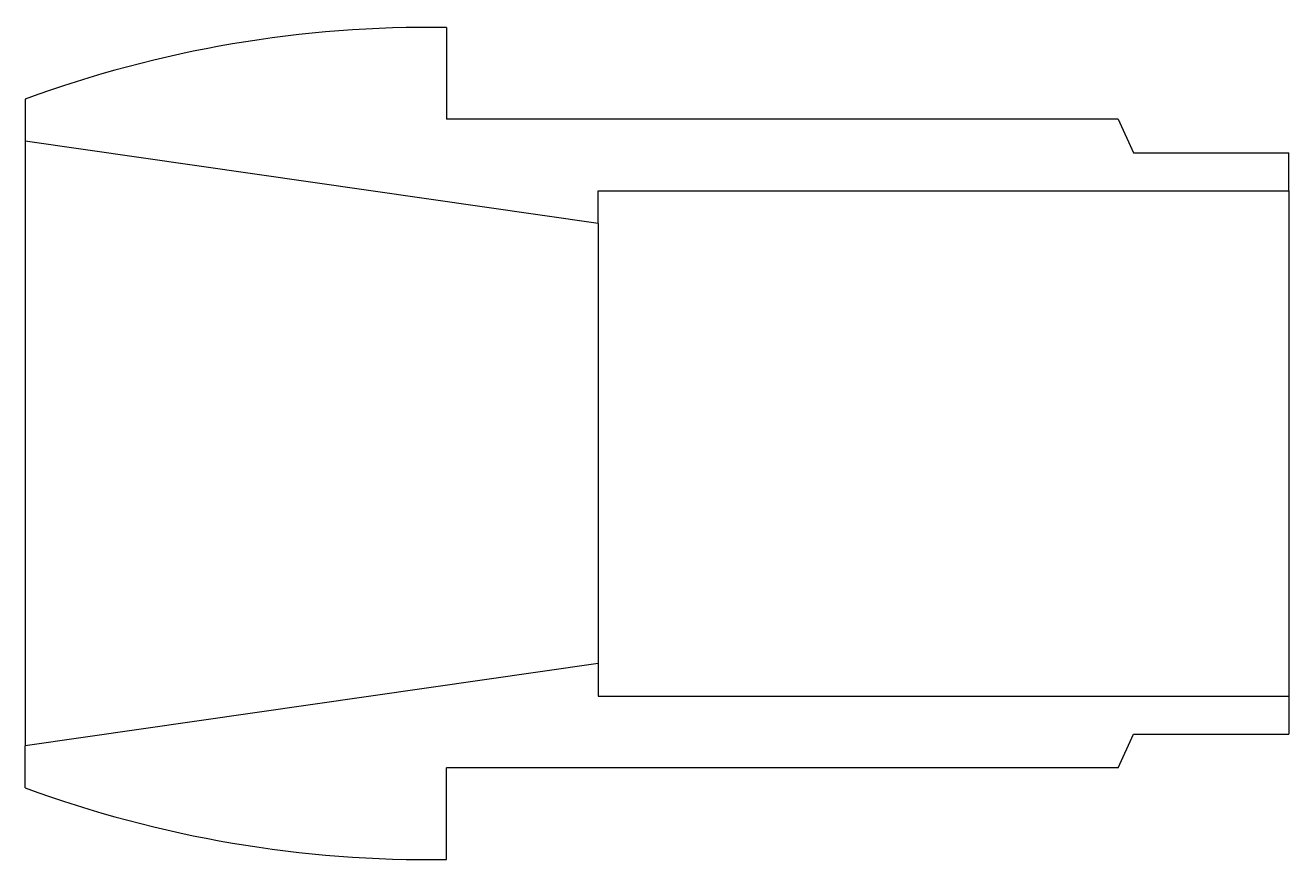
# Model space of a CAD drawing. Header units: inches. Extents: x -0.2 to 0.4, y -0.199 to 0.199.
import ezdxf

# ---------------------------------------------------------------- set-up
doc = ezdxf.new("R2010")
doc.units = ezdxf.units.IN
doc.header["$MEASUREMENT"] = 0
doc.layers.get('0').update_dxf_attribs({"lineweight": 25, "true_color": 0xffffff})

# ---------------------------------------------------------------- blocks, each defined once
blk = doc.blocks.new('rca_male_sm_side')
for p, q in [((0, 0.1975), (0, 0.154)), ((-0.2, 0.1635), (-0.2, 0.1435)), ((0.319, 0.154), (0, 0.154)), ((0.319, 0.154), (0.32633, 0.138)), ((0.072, 0.1045), (-0.2, 0.1435)), ((-0.2, 0.1435), (-0.2, -0.1435)), ((0.32633, 0.138), (0.4, 0.138)), ((0.4, 0.12), (0.4, 0.138)), ((0.072, 0.12), (0.4, 0.12)), ((0.072, 0.1045), (0.072, 0.12)), ((0.4, 0.12), (0.4, -0.12)), ((0.072, 0.1045), (0.072, -0.1045)), ((0.072, -0.1045), (-0.2, -0.1435)), ((0.072, -0.1045), (0.072, -0.12)), ((0.072, -0.12), (0.4, -0.12)), ((0.4, -0.12), (0.4, -0.138)), ((0.319, -0.154), (0.32633, -0.138)), ((0.32633, -0.138), (0.4, -0.138)), ((-0.2, -0.1635), (-0.2, -0.1435)), ((0.319, -0.154), (0, -0.154)), ((0, -0.1975), (0, -0.154))]:
    blk.add_line(p, q)
for centre, start, end in [((-0.00875, -0.35628), 89.09497, 110.20112), ((-0.00875, 0.35628), 249.79888, 270.90503)]:
    blk.add_arc(centre, 0.55385, start, end)

msp = doc.modelspace()

# ---------------------------------------------------------------- block references
msp.add_blockref('rca_male_sm_side', (0, 0))

doc.saveas('drawing.dxf')
